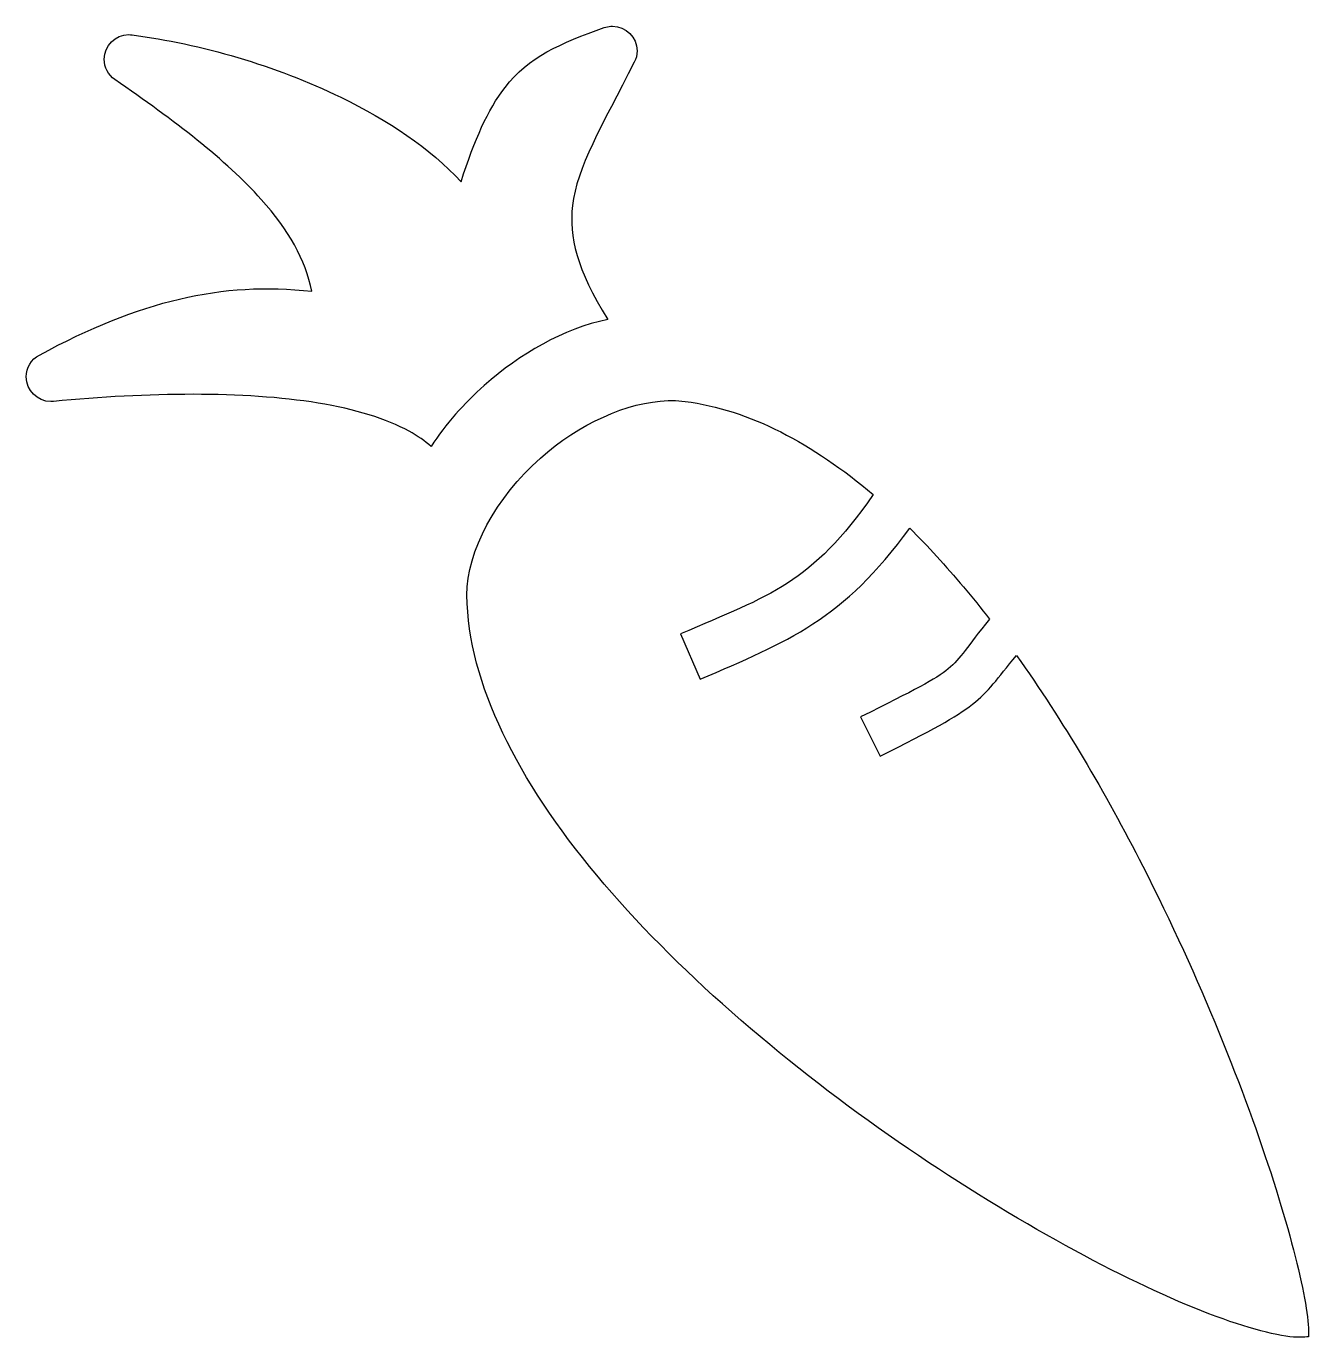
# Model space of a CAD drawing. Header units: centimetres. Extents: x -10.2 to 9.6, y -10.1 to 10.1.
import ezdxf

# ---------------------------------------------------------------- set-up
doc = ezdxf.new("R2010")
doc.units = ezdxf.units.CM
doc.header["$MEASUREMENT"] = 0
doc.layers.add('Layer 1', color=7, linetype='Continuous')

msp = doc.modelspace()

# ---------------------------------------------------------------- linework, layer by layer
at = {"layer": 'Layer 1'}
for points, knots in [([(-1.17805, 10.08995), (-1.21352, 10.08789), (-1.24864, 10.08075), (-1.28219, 10.06889), (-1.28219, 10.06889), (-1.96008, 9.8317), (-2.44392, 9.61474), (-2.80677, 9.14921), (-2.80677, 9.14921), (-3.07989, 8.79867), (-3.26994, 8.35418), (-3.48411, 7.69834), (-3.48411, 7.69834), (-3.96116, 8.21667), (-4.61134, 8.64653), (-5.33423, 8.99762), (-5.33423, 8.99762), (-6.33854, 9.48542), (-7.4883, 9.81821), (-8.54557, 9.95821), (-8.54557, 9.95821), (-8.56216, 9.96036), (-8.57907, 9.96152), (-8.59584, 9.96152), (-8.59584, 9.96152), (-8.8054, 9.96152), (-8.97535, 9.79157), (-8.97535, 9.58201), (-8.97535, 9.58201), (-8.97535, 9.45691), (-8.91364, 9.33978), (-8.8105, 9.26903), (-8.8105, 9.26903), (-7.89609, 8.63929), (-7.10164, 8.03486), (-6.55844, 7.42684), (-6.55844, 7.42684), (-6.13828, 6.95646), (-5.8749, 6.49872), (-5.78103, 6.01295), (-5.78103, 6.01295), (-7.16793, 6.16918), (-8.42707, 5.86663), (-9.97278, 5.03254), (-9.97278, 5.03254), (-10.09694, 4.96677), (-10.17464, 4.83769), (-10.17464, 4.69716), (-10.17464, 4.69716), (-10.17464, 4.4876), (-10.00469, 4.31765), (-9.79513, 4.31765), (-9.79513, 4.31765), (-9.7823, 4.31765), (-9.76937, 4.3183), (-9.75663, 4.3196), (-9.75663, 4.3196), (-8.30808, 4.45728), (-6.82663, 4.48018), (-5.68476, 4.29325), (-5.68476, 4.29325), (-5.11381, 4.19976), (-4.63027, 4.05192), (-4.28402, 3.86103), (-4.28402, 3.86103), (-4.15043, 3.78736), (-4.0386, 3.71049), (-3.94668, 3.62776), (-3.94668, 3.62776), (-3.72045, 3.97059), (-3.43927, 4.28718), (-3.12702, 4.56473), (-3.12702, 4.56473), (-2.57504, 5.05544), (-1.91292, 5.43499), (-1.2282, 5.58073), (-1.2282, 5.58073), (-1.70579, 6.34987), (-1.82437, 6.85547), (-1.76976, 7.3307), (-1.76976, 7.3307), (-1.7028, 7.91317), (-1.32417, 8.54906), (-0.81828, 9.53794), (-0.81828, 9.53794), (-0.79082, 9.59148), (-0.77646, 9.65093), (-0.77646, 9.71116), (-0.77646, 9.71116), (-0.77646, 9.92072), (-0.94641, 10.09067), (-1.15597, 10.09067), (-1.15597, 10.09067), (-1.16329, 10.09067), (-1.1707, 10.09044), (-1.17798, 10.09002), (-1.17798, 10.09002), (-1.17798, 10.09002), (-1.17805, 10.08995), (-1.17805, 10.08995)], [0, 0, 0, 0, 0.03846154, 0.03846154, 0.03846154, 0.03846154, 0.07692308, 0.07692308, 0.07692308, 0.07692308, 0.11538462, 0.11538462, 0.11538462, 0.11538462, 0.15384615, 0.15384615, 0.15384615, 0.15384615, 0.19230769, 0.19230769, 0.19230769, 0.19230769, 0.23076923, 0.23076923, 0.23076923, 0.23076923, 0.26923077, 0.26923077, 0.26923077, 0.26923077, 0.30769231, 0.30769231, 0.30769231, 0.30769231, 0.34615385, 0.34615385, 0.34615385, 0.34615385, 0.38461538, 0.38461538, 0.38461538, 0.38461538, 0.42307692, 0.42307692, 0.42307692, 0.42307692, 0.46153846, 0.46153846, 0.46153846, 0.46153846, 0.5, 0.5, 0.5, 0.5, 0.53846154, 0.53846154, 0.53846154, 0.53846154, 0.57692308, 0.57692308, 0.57692308, 0.57692308, 0.61538462, 0.61538462, 0.61538462, 0.61538462, 0.65384615, 0.65384615, 0.65384615, 0.65384615, 0.69230769, 0.69230769, 0.69230769, 0.69230769, 0.73076923, 0.73076923, 0.73076923, 0.73076923, 0.76923077, 0.76923077, 0.76923077, 0.76923077, 0.80769231, 0.80769231, 0.80769231, 0.80769231, 0.84615385, 0.84615385, 0.84615385, 0.84615385, 0.88461538, 0.88461538, 0.88461538, 0.88461538, 0.92307692, 0.92307692, 0.92307692, 0.92307692, 1, 1, 1, 1]), ([(-0.23192, 4.33289), (-0.25414, 4.33302), (-0.2767, 4.33222), (-0.29918, 4.33162), (-0.29918, 4.33162), (-0.92854, 4.31357), (-1.67027, 3.97243), (-2.26395, 3.4447), (-2.26395, 3.4447), (-2.94235, 2.8417), (-3.40152, 2.01871), (-3.39321, 1.3363), (-3.39321, 1.3363), (-3.37676, -0.02045), (-2.60517, -1.52142), (-1.39681, -2.97006), (-1.39681, -2.97006), (-0.18849, -4.4187), (1.44109, -5.80839), (3.08881, -6.96421), (3.08881, -6.96421), (4.73644, -8.11987), (6.40574, -9.04377), (7.67584, -9.57593), (7.67584, -9.57593), (8.31089, -9.84201), (8.85051, -10.00921), (9.20709, -10.06086), (9.20709, -10.06086), (9.37399, -10.08506), (9.49371, -10.07975), (9.55232, -10.06879), (9.55232, -10.06879), (9.55506, -10.03514), (9.55877, -9.99133), (9.55498, -9.93301), (9.55498, -9.93301), (9.54634, -9.80174), (9.52066, -9.61658), (9.47722, -9.39537), (9.47722, -9.39537), (9.39035, -8.95303), (9.23383, -8.35998), (9.01464, -7.67441), (9.01464, -7.67441), (8.57622, -6.30328), (7.88665, -4.5582), (7.00373, -2.82775), (7.00373, -2.82775), (6.43193, -1.70693), (5.77727, -0.59217), (5.06008, 0.41134), (5.06008, 0.41134), (4.46159, -0.31888), (4.55263, -0.34705), (2.96349, -1.13707), (2.96349, -1.13707), (2.96349, -1.13707), (2.66304, -0.53352), (2.66304, -0.53352), (2.66304, -0.53352), (4.32572, 0.29297), (3.93744, 0.10942), (4.64759, 0.96741), (4.64759, 0.96741), (4.38467, 1.30754), (4.11417, 1.63113), (3.83712, 1.93335), (3.83712, 1.93335), (3.69889, 2.08423), (3.55923, 2.23021), (3.4181, 2.36954), (3.4181, 2.36954), (2.40118, 0.96189), (1.54192, 0.62488), (0.19495, 0.04507), (0.19495, 0.04507), (0.19495, 0.04507), (-0.1055, 0.74211), (-0.1055, 0.74211), (-0.1055, 0.74211), (1.28448, 1.34047), (1.90106, 1.51471), (2.85545, 2.88483), (2.85545, 2.88483), (1.93028, 3.67168), (0.95549, 4.19052), (-0.03702, 4.31981), (-0.03702, 4.31981), (-0.10048, 4.32812), (-0.16551, 4.33263), (-0.23205, 4.33305), (-0.23205, 4.33305), (-0.23205, 4.33305), (-0.23192, 4.33289), (-0.23192, 4.33289)], [0, 0, 0, 0, 0.04, 0.04, 0.04, 0.04, 0.08, 0.08, 0.08, 0.08, 0.12, 0.12, 0.12, 0.12, 0.16, 0.16, 0.16, 0.16, 0.2, 0.2, 0.2, 0.2, 0.24, 0.24, 0.24, 0.24, 0.28, 0.28, 0.28, 0.28, 0.32, 0.32, 0.32, 0.32, 0.36, 0.36, 0.36, 0.36, 0.4, 0.4, 0.4, 0.4, 0.44, 0.44, 0.44, 0.44, 0.48, 0.48, 0.48, 0.48, 0.52, 0.52, 0.52, 0.52, 0.56, 0.56, 0.56, 0.56, 0.6, 0.6, 0.6, 0.6, 0.64, 0.64, 0.64, 0.64, 0.68, 0.68, 0.68, 0.68, 0.72, 0.72, 0.72, 0.72, 0.76, 0.76, 0.76, 0.76, 0.8, 0.8, 0.8, 0.8, 0.84, 0.84, 0.84, 0.84, 0.88, 0.88, 0.88, 0.88, 0.92, 0.92, 0.92, 0.92, 1, 1, 1, 1])]:
    msp.add_open_spline(points, degree=3, knots=knots, dxfattribs=at)

doc.saveas('drawing.dxf')
